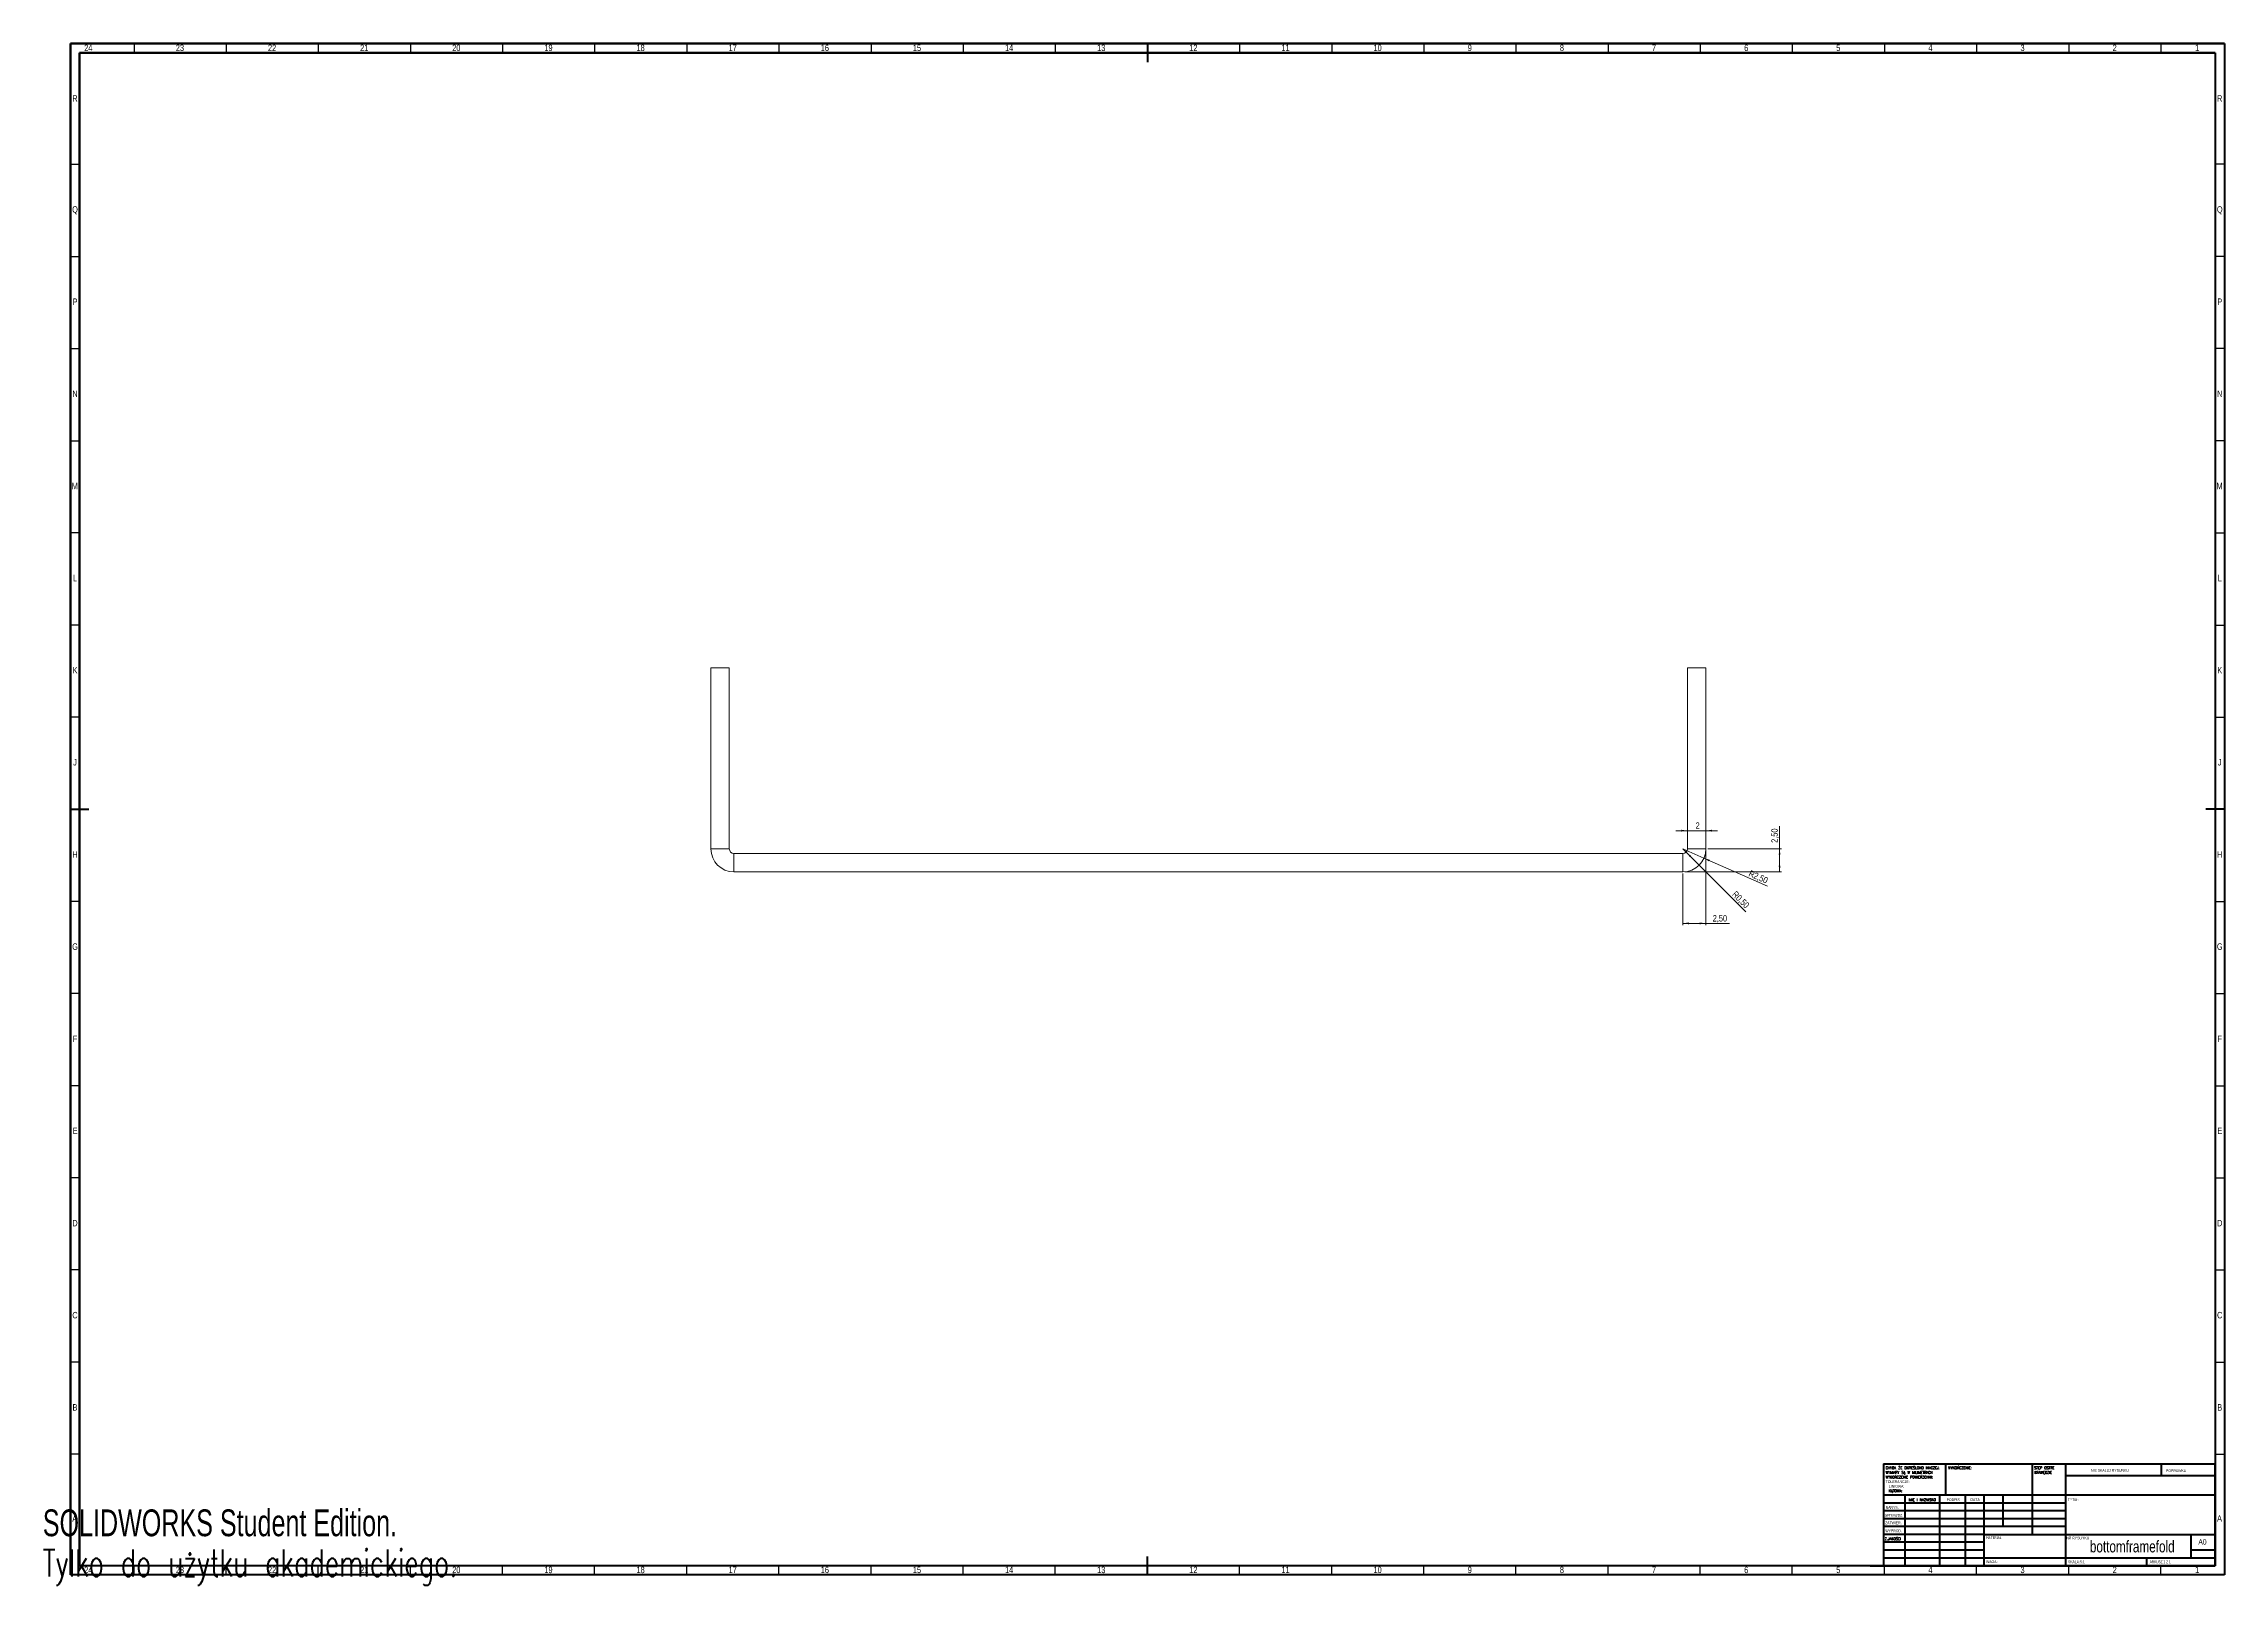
# Model space of a CAD drawing. Header units: millimetres. Extents: x 0 to 1184, y -1 to 836.
import ezdxf

# ---------------------------------------------------------------- set-up
doc = ezdxf.new("R2010")
doc.units = ezdxf.units.MM
doc.styles.add('SLDTEXTSTYLE0', font='TXT', dxfattribs={"width": 0.75})
doc.styles.add('SLDTEXTSTYLE1', font='TXT', dxfattribs={"width": 0.75, "bigfont": 'bigfont'})
doc.styles.add('SLDTEXTSTYLE2', font='TXT', dxfattribs={"width": 0.6875})
doc.styles.add('SLDTEXTSTYLE3', font='TXT', dxfattribs={"width": 0.7})
doc.styles.add('SLDTEXTSTYLE4', font='TXT', dxfattribs={"width": 0.7, "bigfont": 'bigfont'})
doc.dimstyles.new('SLDDIMSTYLE0', dxfattribs={"dimtxt": 3.5, "dimasz": 3.302, "dimexe": 0, "dimexo": 0.0625, "dimgap": 0.875, "dimtad": 1, "dimlfac": 0.2, "dimrnd": 1e-09, "dimzin": 12, "dimdsep": 46, "dimtxsty": 'SLDTEXTSTYLE0', "dimsah": 1, "dimcen": 0.09, "dimadec": 0, "dimazin": 3, "dimtfac": 1, "dimtmove": 0, "dimatfit": 0, "dimfxl": 0, "dimfrac": 2, "dimtolj": 1, "dimtzin": 12, "dimarcsym": 0})
doc.dimstyles.new('SLDDIMSTYLE1', dxfattribs={"dimtxt": 3.5, "dimasz": 3.302, "dimexe": 0, "dimexo": 0.0625, "dimgap": 0.875, "dimtad": 1, "dimlfac": 0.2, "dimrnd": 1e-09, "dimzin": 12, "dimdsep": 46, "dimtxsty": 'SLDTEXTSTYLE0', "dimsah": 1, "dimcen": 0, "dimadec": 0, "dimazin": 3, "dimtfac": 1, "dimtofl": 0, "dimtmove": 0, "dimatfit": 3, "dimfxl": 0, "dimfrac": 2, "dimtolj": 1, "dimtzin": 12, "dimarcsym": 0})
doc.dimstyles.new('SLDDIMSTYLE2', dxfattribs={"dimtxt": 3.5, "dimasz": 3.302, "dimexe": 0, "dimexo": 0.0625, "dimgap": 0.875, "dimtad": 1, "dimlfac": 0.2, "dimrnd": 1e-09, "dimdsep": 46, "dimtxsty": 'SLDTEXTSTYLE0', "dimsah": 1, "dimcen": 0, "dimadec": 0, "dimazin": 2, "dimtfac": 1, "dimtofl": 0, "dimtmove": 0, "dimatfit": 3, "dimfxl": 0, "dimfrac": 2, "dimtolj": 1, "dimtzin": 12, "dimarcsym": 0})
doc.dimstyles.new('SLDDIMSTYLE3', dxfattribs={"dimtxt": 3.5, "dimasz": 3.302, "dimexe": 0, "dimexo": 0.0625, "dimgap": 0.875, "dimtad": 1, "dimlfac": 0.2, "dimrnd": 1e-09, "dimzin": 12, "dimdsep": 46, "dimtxsty": 'SLDTEXTSTYLE0', "dimsah": 1, "dimcen": 0.09, "dimadec": 0, "dimazin": 3, "dimtfac": 1, "dimtofl": 0, "dimtmove": 0, "dimatfit": 3, "dimfxl": 0, "dimfrac": 2, "dimtolj": 1, "dimtzin": 12, "dimarcsym": 0})

# ---------------------------------------------------------------- blocks, each defined once
blk = doc.blocks.new('SW_NOTE_0')
at = {"color": 0, "linetype": 'Continuous', "lineweight": 0, "char_height": 1.5, "attachment_point": 1}
for s, insert, style in [('CHYBA ŻE OKREŚLONO INACZEJ:', (0, 1.9), 'SLDTEXTSTYLE1'), ('TOLERANCJE:', (0, -5.6), 'SLDTEXTSTYLE0'), ('WYMIARY SĄ W MILIMETRACH', (0, -0.6), 'SLDTEXTSTYLE1'), ('WYKOŃCZENIE POWIERZCHNI:', (0, -3.1), 'SLDTEXTSTYLE1'), ('LINIOWA:', (1.7, -8.1), 'SLDTEXTSTYLE0'), ('KĄTOWA:', (1.7, -10.6), 'SLDTEXTSTYLE1')]:
    blk.add_mtext(s, dxfattribs=dict(at, insert=insert, style=style))
blk = doc.blocks.new('SW_NOTE_1')
at = {"color": 0, "linetype": 'Continuous', "lineweight": 0, "char_height": 1.5, "attachment_point": 1, "style": 'SLDTEXTSTYLE1'}
for s, insert in [('STĘP OSTRE', (0, 1.9)), ('KRAWĘDZIE', (0, -0.6))]:
    blk.add_mtext(s, dxfattribs=dict(at, insert=insert))
blk = doc.blocks.new('_D')
at = {"color": 7, "linetype": 'Continuous', "lineweight": 0}
for p, q in [((892.6, 408.9), (886.2, 408.9)), ((902.6, 408.9), (892.6, 408.9)), ((902.6, 408.9), (908.9, 408.9))]:
    blk.add_line(p, q, dxfattribs=at)
for points in [[(892.6, 408.9), (889.3, 409.4), (889.3, 408.4)], [(902.6, 408.9), (905.9, 408.4), (905.9, 409.4)]]:
    blk.add_solid(points, dxfattribs=at)
at = {"color": 7, "linetype": 'Continuous', "lineweight": 0, "insert": (897, 413.4), "char_height": 3.5, "attachment_point": 1, "style": 'SLDTEXTSTYLE0'}
blk.add_mtext('2', dxfattribs=at)
blk = doc.blocks.new('_D_1')
at = {"color": 7, "linetype": 'Continuous', "lineweight": 0}
for q in [(890.1, 399.1), (936, 378.7)]:
    blk.add_line((901.5, 394), q, dxfattribs=at)
blk.add_solid([(901.5, 394), (904.3, 392.2), (904.7, 393.1)], dxfattribs=at)
at = {"color": 7, "linetype": 'Continuous', "lineweight": 0, "insert": (926.9, 387.6), "char_height": 3.5, "attachment_point": 1, "rotation": 336.0759, "style": 'SLDTEXTSTYLE0'}
blk.add_mtext('R2,50', dxfattribs=at)
blk = doc.blocks.new('_D_2')
at = {"color": 7, "linetype": 'Continuous', "lineweight": 0}
for q in [(890.1, 399.1), (924.3, 364.9)]:
    blk.add_line((891.9, 397.3), q, dxfattribs=at)
blk.add_solid([(891.9, 397.3), (893.8, 394.6), (894.5, 395.3)], dxfattribs=at)
at = {"color": 7, "linetype": 'Continuous', "lineweight": 0, "insert": (919, 376.5), "char_height": 3.5, "attachment_point": 1, "rotation": 315, "style": 'SLDTEXTSTYLE0'}
blk.add_mtext('R0,50', dxfattribs=at)
blk = doc.blocks.new('_D_3')
at = {"color": 7, "linetype": 'Continuous', "lineweight": 0}
for p, q in [((902.6, 398.1), (902.6, 357.6)), ((890.1, 385.6), (890.1, 357.6)), ((890.1, 358.6), (902.6, 358.6)), ((902.6, 358.6), (915.4, 358.6))]:
    blk.add_line(p, q, dxfattribs=at)
for points in [[(890.1, 358.6), (893.4, 358.1), (893.4, 359.1)], [(902.6, 358.6), (899.3, 359.1), (899.3, 358.1)]]:
    blk.add_solid(points, dxfattribs=at)
at = {"color": 7, "linetype": 'Continuous', "lineweight": 0, "insert": (906.3, 363.1), "char_height": 3.5, "attachment_point": 1, "style": 'SLDTEXTSTYLE0'}
blk.add_mtext('2,50', dxfattribs=at)
blk = doc.blocks.new('_D_4')
at = {"color": 7, "linetype": 'Continuous', "lineweight": 0}
for p, q in [((942.6, 399.1), (942.6, 411.3)), ((903.6, 399.1), (943.6, 399.1)), ((942.6, 399.1), (942.6, 386.6)), ((891.1, 386.6), (943.6, 386.6))]:
    blk.add_line(p, q, dxfattribs=at)
for points in [[(942.6, 399.1), (942.1, 395.8), (943.1, 395.8)], [(942.6, 386.6), (943.1, 389.9), (942.1, 389.9)]]:
    blk.add_solid(points, dxfattribs=at)
at = {"color": 7, "linetype": 'Continuous', "lineweight": 0, "insert": (938.1, 402.3), "char_height": 3.5, "attachment_point": 1, "rotation": 90, "style": 'SLDTEXTSTYLE0'}
blk.add_mtext('2,50', dxfattribs=at)

msp = doc.modelspace()

# ---------------------------------------------------------------- linework, layer by layer
at = {"color": 7, "linetype": 'Continuous', "lineweight": 60}
for p, q in [((15, 836), (1184, 836)), ((15, 5), (15, 836)), ((15, 836), (15, 5)), ((1184, 836), (15, 836)), ((20, 831), (1179, 831)), ((20, 10), (20, 831)), ((20, 831), (20, 10)), ((1179, 831), (20, 831)), ((599.5, 836), (599.5, 826)), ((599.5, 836), (599.5, 826)), ((1179, 831), (1179, 10)), ((1184, 836), (1184, 5)), ((15, 420.5), (25, 420.5)), ((15, 420.5), (25, 420.5)), ((1184, 420.5), (1174, 420.5)), ((1179, 10), (1179, 65.25)), ((1179, 65.25), (1179, 10)), ((599.5, 5), (599.5, 15)), ((1184, 5), (15, 5)), ((1179, 10), (20, 10)), ((991.8, 10), (1179, 10))]:
    msp.add_line(p, q, dxfattribs=at)
at = {"color": 7, "linetype": 'Continuous', "lineweight": 30}
for p, q in [((49.5, 836), (49.5, 831)), ((99.5, 836), (99.5, 831)), ((149.5, 836), (149.5, 831)), ((199.5, 836), (199.5, 831)), ((249.5, 836), (249.5, 831)), ((299.5, 836), (299.5, 831)), ((349.5, 836), (349.5, 831)), ((399.5, 836), (399.5, 831)), ((449.5, 836), (449.5, 831)), ((499.5, 836), (499.5, 831)), ((549.5, 836), (549.5, 831)), ((649.5, 836), (649.5, 831)), ((699.5, 836), (699.5, 831)), ((749.5, 836), (749.5, 831)), ((799.5, 836), (799.5, 831)), ((849.5, 836), (849.5, 831)), ((899.5, 836), (899.5, 831)), ((949.5, 836), (949.5, 831)), ((999.6, 836), (999.6, 831)), ((1049.5, 836), (1049.5, 831)), ((1099.5, 836), (1099.5, 831)), ((1149.5, 836), (1149.5, 831)), ((15, 770.5), (20, 770.5)), ((1184, 770.5), (1179, 770.5)), ((15, 720.5), (20, 720.5)), ((1184, 720.5), (1179, 720.5)), ((15, 670.5), (20, 670.5)), ((1184, 670.5), (1179, 670.5)), ((15, 620.5), (20, 620.5)), ((1184, 620.5), (1179, 620.5)), ((20, 570.5), (15, 570.5)), ((1179, 570.5), (1184, 570.5)), ((20, 520.5), (15, 520.5)), ((1179, 520.5), (1184, 520.5)), ((20, 470.5), (15, 470.5)), ((1179, 470.5), (1184, 470.5)), ((20, 370.5), (15, 370.5)), ((1179, 370.5), (1184, 370.5)), ((20, 320.5), (15, 320.5)), ((1179, 320.5), (1184, 320.5)), ((20, 270.5), (15, 270.5)), ((1179, 270.5), (1184, 270.5)), ((20, 220.5), (15, 220.5)), ((1179, 220.5), (1184, 220.5)), ((20, 170.5), (15, 170.5)), ((1179, 170.5), (1184, 170.5)), ((20, 120.5), (15, 120.5)), ((1179, 120.5), (1184, 120.5)), ((20, 70.5), (15, 70.5)), ((1179, 70.5), (1184, 70.5)), ((49.5, 5), (49.5, 10)), ((99.5, 5), (99.5, 10)), ((149.5, 5), (149.5, 10)), ((199.5, 5), (199.5, 10)), ((249.5, 5), (249.5, 10)), ((299.5, 5), (299.5, 10)), ((349.5, 5), (349.5, 10)), ((399.5, 5), (399.5, 10)), ((449.5, 5), (449.5, 10)), ((499.5, 5), (499.5, 10)), ((549.5, 5), (549.5, 10)), ((649.5, 5), (649.5, 10)), ((699.5, 5), (699.5, 10)), ((749.5, 5), (749.5, 10)), ((799.5, 5), (799.5, 10)), ((849.5, 5), (849.5, 10)), ((899.5, 5), (899.5, 10)), ((949.5, 5), (949.5, 10)), ((999.6, 5), (999.6, 10)), ((1049.5, 5), (1049.5, 10)), ((1099.5, 5), (1099.5, 10)), ((1149.5, 5), (1149.5, 10))]:
    msp.add_line(p, q, dxfattribs=at)
at = {"color": 7, "linetype": 'Continuous', "lineweight": 15}
for p, q in [((362.583, 497.281), (372.583, 497.281)), ((362.583, 497.281), (362.583, 399.062)), ((372.583, 497.281), (372.583, 399.062)), ((892.583, 399.062), (892.583, 497.281)), ((902.583, 497.281), (892.583, 497.281)), ((902.583, 399.062), (902.583, 497.281)), ((362.583, 399.062), (372.583, 399.062)), ((375.083, 386.562), (375.083, 396.562)), ((375.083, 396.562), (890.083, 396.562)), ((890.083, 386.562), (890.083, 396.562)), ((902.583, 399.062), (892.583, 399.062)), ((375.083, 386.562), (890.083, 386.562))]:
    msp.add_line(p, q, dxfattribs=at)
at = {"color": 7, "linetype": 'Continuous', "lineweight": 40}
for p, q in [((999, 65.25), (1179, 65.25)), ((999, 65.25), (999, 10)), ((1032.8, 48.25), (1032.8, 65.25)), ((1079.6, 65.25), (1079.6, 27)), ((1097.8, 65.25), (1097.8, 10)), ((1149.8, 58.875), (1149.8, 65.25)), ((1179, 48.25), (999, 48.25)), ((1010.564, 48.25), (1010.564, 10)), ((1029.442, 48.25), (1029.442, 10)), ((1043.399, 48.25), (1043.399, 10)), ((1053.6, 10), (1053.6, 48.25)), ((1064, 31.25), (1064, 48.25)), ((1179, 58.875), (1097.8, 58.875)), ((1097.8, 44), (999, 44)), ((1097.8, 39.75), (999, 39.75)), ((1097.8, 35.5), (999, 35.5)), ((1097.8, 31.25), (999, 31.25)), ((1053.6, 27), (999, 27)), ((1053.6, 27), (1179, 27)), ((1166, 14.25), (1166, 27)), ((1053.6, 22.75), (999, 22.75)), ((1053.6, 18.5), (999, 18.5)), ((999, 14.25), (1179, 14.25)), ((1142, 10), (1142, 14.25)), ((1179, 18.5), (1166, 18.5))]:
    msp.add_line(p, q, dxfattribs=at)
at = {"color": 7, "linetype": 'Continuous', "lineweight": 15}
for centre, radius, start, end in [((375.083, 399.062), 12.5, 180, 270), ((375.083, 399.062), 2.5, 180, 270), ((890.083, 399.062), 2.5, 270, 0), ((890.083, 399.062), 12.5, 270, 0)]:
    msp.add_arc(centre, radius, start, end, dxfattribs=at)

# ---------------------------------------------------------------- block references
at = {"color": 7, "linetype": 'Continuous', "lineweight": 0}
for name, p in [('SW_NOTE_0', (1000.182, 61.987)), ('SW_NOTE_1', (1080.821, 61.987))]:
    msp.add_blockref(name, p, dxfattribs=at)

# ---------------------------------------------------------------- texts
for s, insert, char_height, attachment_point, style in [('24', (24.68, 835.456), 3.5, 2, 'SLDTEXTSTYLE0'), ('23', (74.43, 835.456), 3.5, 2, 'SLDTEXTSTYLE0'), ('22', (124.43, 835.456), 3.5, 2, 'SLDTEXTSTYLE0'), ('21', (174.43, 835.456), 3.5, 2, 'SLDTEXTSTYLE0'), ('20', (224.43, 835.456), 3.5, 2, 'SLDTEXTSTYLE0'), ('19', (274.43, 835.456), 3.5, 2, 'SLDTEXTSTYLE0'), ('18', (324.43, 835.456), 3.5, 2, 'SLDTEXTSTYLE0'), ('17', (374.43, 835.456), 3.5, 2, 'SLDTEXTSTYLE0'), ('16', (424.43, 835.456), 3.5, 2, 'SLDTEXTSTYLE0'), ('15', (474.43, 835.456), 3.5, 2, 'SLDTEXTSTYLE0'), ('14', (524.43, 835.456), 3.5, 2, 'SLDTEXTSTYLE0'), ('13', (574.43, 835.456), 3.5, 2, 'SLDTEXTSTYLE0'), ('12', (624.43, 835.456), 3.5, 2, 'SLDTEXTSTYLE0'), ('11', (674.43, 835.456), 3.5, 2, 'SLDTEXTSTYLE0'), ('10', (724.43, 835.456), 3.5, 2, 'SLDTEXTSTYLE0'), ('9', (774.465, 835.456), 3.5, 2, 'SLDTEXTSTYLE0'), ('8', (824.465, 835.456), 3.5, 2, 'SLDTEXTSTYLE0'), ('7', (874.465, 835.456), 3.5, 2, 'SLDTEXTSTYLE0'), ('6', (924.465, 835.456), 3.5, 2, 'SLDTEXTSTYLE0'), ('5', (974.465, 835.456), 3.5, 2, 'SLDTEXTSTYLE0'), ('4', (1024.465, 835.456), 3.5, 2, 'SLDTEXTSTYLE0'), ('3', (1074.465, 835.456), 3.5, 2, 'SLDTEXTSTYLE0'), ('2', (1124.465, 835.456), 3.5, 2, 'SLDTEXTSTYLE0'), ('1', (1169.215, 835.456), 3.5, 2, 'SLDTEXTSTYLE0'), ('R', (17.45, 808.011), 3.5, 2, 'SLDTEXTSTYLE0'), ('R', (1181.45, 808.011), 3.5, 2, 'SLDTEXTSTYLE0'), ('Q', (17.491, 747.761), 3.5, 2, 'SLDTEXTSTYLE0'), ('Q', (1181.491, 747.761), 3.5, 2, 'SLDTEXTSTYLE0'), ('P', (17.487, 697.706), 3.5, 2, 'SLDTEXTSTYLE0'), ('P', (1181.487, 697.706), 3.5, 2, 'SLDTEXTSTYLE0'), ('N', (17.47, 647.761), 3.5, 2, 'SLDTEXTSTYLE0'), ('N', (1181.47, 647.761), 3.5, 2, 'SLDTEXTSTYLE0'), ('M', (17.38, 597.706), 3.5, 2, 'SLDTEXTSTYLE0'), ('M', (1181.38, 597.706), 3.5, 2, 'SLDTEXTSTYLE0'), ('L', (17.462, 547.761), 3.5, 2, 'SLDTEXTSTYLE0'), ('L', (1181.462, 547.761), 3.5, 2, 'SLDTEXTSTYLE0'), ('K', (17.489, 497.706), 3.5, 2, 'SLDTEXTSTYLE0'), ('K', (1181.489, 497.706), 3.5, 2, 'SLDTEXTSTYLE0'), ('J', (17.468, 447.761), 3.5, 2, 'SLDTEXTSTYLE0'), ('J', (1181.468, 447.761), 3.5, 2, 'SLDTEXTSTYLE0'), ('H', (17.491, 397.706), 3.5, 2, 'SLDTEXTSTYLE0'), ('H', (1181.491, 397.706), 3.5, 2, 'SLDTEXTSTYLE0'), ('G', (17.489, 347.761), 3.5, 2, 'SLDTEXTSTYLE0'), ('G', (1181.489, 347.761), 3.5, 2, 'SLDTEXTSTYLE0'), ('F', (17.464, 297.706), 3.5, 2, 'SLDTEXTSTYLE0'), ('F', (1181.464, 297.706), 3.5, 2, 'SLDTEXTSTYLE0'), ('E', (17.506, 247.761), 3.5, 2, 'SLDTEXTSTYLE0'), ('E', (1181.506, 247.761), 3.5, 2, 'SLDTEXTSTYLE0'), ('D', (17.46, 197.706), 3.5, 2, 'SLDTEXTSTYLE0'), ('D', (1181.46, 197.706), 3.5, 2, 'SLDTEXTSTYLE0'), ('C', (17.464, 147.761), 3.5, 2, 'SLDTEXTSTYLE0'), ('C', (1181.464, 147.761), 3.5, 2, 'SLDTEXTSTYLE0'), ('B', (17.473, 97.706), 3.5, 2, 'SLDTEXTSTYLE0'), ('B', (1181.473, 97.706), 3.5, 2, 'SLDTEXTSTYLE0'), ('WYKOŃCZENIE:', (1034.123, 63.921), 1.5, 1, 'SLDTEXTSTYLE1'), ('NIE SKALUJ RYSUNKU', (1111.615, 62.533), 1.5, 1, 'SLDTEXTSTYLE0'), ('POPRAWKA', (1152.328, 62.335), 1.5, 1, 'SLDTEXTSTYLE0'), ('A', (17.36, 37.456), 3.5, 2, 'SLDTEXTSTYLE0'), ('SPRAWDZ.', (999.735, 38.162), 1.5, 1, 'SLDTEXTSTYLE0'), ('NARYS.', (1000.182, 42.385), 1.5, 1, 'SLDTEXTSTYLE0'), ('IMIĘ I NAZWISKO', (1012.617, 46.576), 1.5, 1, 'SLDTEXTSTYLE1'), ('PODPIS', (1033.268, 46.576), 1.5, 1, 'SLDTEXTSTYLE0'), ('DATA', (1046.215, 46.576), 1.5, 1, 'SLDTEXTSTYLE0'), ('TYTUŁ:', (1099.079, 46.576), 1.5, 1, 'SLDTEXTSTYLE1'), ('A', (1181.36, 37.456), 3.5, 2, 'SLDTEXTSTYLE0'), ('Z.JAKOŚCI', (999.669, 25.35), 1.5, 1, 'SLDTEXTSTYLE1'), ('ZATWIER.', (999.839, 34.066), 1.5, 1, 'SLDTEXTSTYLE0'), ('WYPROD.', (999.99, 29.716), 1.5, 1, 'SLDTEXTSTYLE0'), ('MATERIAŁ:', (1054.646, 25.986), 1.5, 1, 'SLDTEXTSTYLE1'), ('NR RYSUNKU', (1098.209, 25.843), 1.5, 1, 'SLDTEXTSTYLE0'), ('bottomframefold', (1133.999, 23.607), 6.35, 2, 'SLDTEXTSTYLE0'), ('A0', (1169.871, 24.406), 2.9104, 1, 'SLDTEXTSTYLE0'), ('WAGA:', (1054.618, 12.949), 1.4986, 1, 'SLDTEXTSTYLE0'), ('SKALA:5:1', (1099.074, 12.9), 1.5, 1, 'SLDTEXTSTYLE0'), ('ARKUSZ 1 Z 1', (1143.478, 12.9), 1.5, 1, 'SLDTEXTSTYLE2'), ('24', (24.68, 9.511), 3.5, 2, 'SLDTEXTSTYLE0'), ('23', (74.43, 9.511), 3.5, 2, 'SLDTEXTSTYLE0'), ('22', (124.43, 9.511), 3.5, 2, 'SLDTEXTSTYLE0'), ('21', (174.43, 9.511), 3.5, 2, 'SLDTEXTSTYLE0'), ('20', (224.43, 9.511), 3.5, 2, 'SLDTEXTSTYLE0'), ('19', (274.43, 9.511), 3.5, 2, 'SLDTEXTSTYLE0'), ('18', (324.43, 9.511), 3.5, 2, 'SLDTEXTSTYLE0'), ('17', (374.43, 9.511), 3.5, 2, 'SLDTEXTSTYLE0'), ('16', (424.43, 9.511), 3.5, 2, 'SLDTEXTSTYLE0'), ('15', (474.43, 9.511), 3.5, 2, 'SLDTEXTSTYLE0'), ('14', (524.43, 9.511), 3.5, 2, 'SLDTEXTSTYLE0'), ('13', (574.43, 9.511), 3.5, 2, 'SLDTEXTSTYLE0'), ('12', (624.43, 9.511), 3.5, 2, 'SLDTEXTSTYLE0'), ('11', (674.43, 9.511), 3.5, 2, 'SLDTEXTSTYLE0'), ('10', (724.43, 9.511), 3.5, 2, 'SLDTEXTSTYLE0'), ('9', (774.465, 9.511), 3.5, 2, 'SLDTEXTSTYLE0'), ('8', (824.465, 9.511), 3.5, 2, 'SLDTEXTSTYLE0'), ('7', (874.465, 9.511), 3.5, 2, 'SLDTEXTSTYLE0'), ('6', (924.465, 9.511), 3.5, 2, 'SLDTEXTSTYLE0'), ('5', (974.465, 9.511), 3.5, 2, 'SLDTEXTSTYLE0'), ('4', (1024.465, 9.511), 3.5, 2, 'SLDTEXTSTYLE0'), ('3', (1074.465, 9.511), 3.5, 2, 'SLDTEXTSTYLE0'), ('2', (1124.465, 9.511), 3.5, 2, 'SLDTEXTSTYLE0'), ('1', (1169.215, 9.511), 3.5, 2, 'SLDTEXTSTYLE0')]:
    msp.add_mtext(s, dxfattribs=dict(at, insert=insert, char_height=char_height, attachment_point=attachment_point, style=style))
at = {"color": 7, "linetype": 'Continuous', "char_height": 14.5493, "attachment_point": 1}
for s, insert, style in [('SOLIDWORKS Student Edition.', (0, 40.579), 'SLDTEXTSTYLE3'), ('Tylko do użytku akademickiego.', (0, 18.755), 'SLDTEXTSTYLE4')]:
    msp.add_mtext(s, dxfattribs=dict(at, insert=insert, style=style))

# ---------------------------------------------------------------- dimensions: what is measured, and where the dimension line sits
at = {"color": 7, "linetype": 'Continuous', "lineweight": 0}
dim = msp.add_linear_dim(base=(892.583, 408.878), p1=(902.583, 399.062), p2=(892.583, 399.062), dimstyle='SLDDIMSTYLE0', dxfattribs=at)
dim.commit()
dim.dimension.update_dxf_attribs({"geometry": '_D', "text_midpoint": (898.268, 408.878), "dimtype": 160})
for base, p1, p2, angle, picture, middle in [((942.583, 386.562), (902.583, 399.062), (890.083, 386.562), 90, '_D_4', (942.583, 406.797)), ((902.583, 358.562), (890.083, 386.562), (902.583, 399.062), 0, '_D_3', (910.854, 358.562))]:
    dim = msp.add_linear_dim(base=base, p1=p1, p2=p2, angle=angle, dimstyle='SLDDIMSTYLE3', dxfattribs=at)
    dim.commit()
    dim.dimension.update_dxf_attribs({"geometry": picture, "text_midpoint": middle, "dimtype": 160})
for mpoint, dimstyle, picture, middle in [((901.509, 393.993), 'SLDDIMSTYLE1', '_D_1', (930.608, 381.084)), ((891.851, 397.294), 'SLDDIMSTYLE2', '_D_2', (920.121, 369.024))]:
    dim = msp.add_radius_dim(center=(890.083, 399.062), mpoint=mpoint, dimstyle=dimstyle, dxfattribs=at)
    dim.commit()
    dim.dimension.update_dxf_attribs({"geometry": picture, "text_midpoint": middle, "dimtype": 164})

doc.saveas('drawing.dxf')
